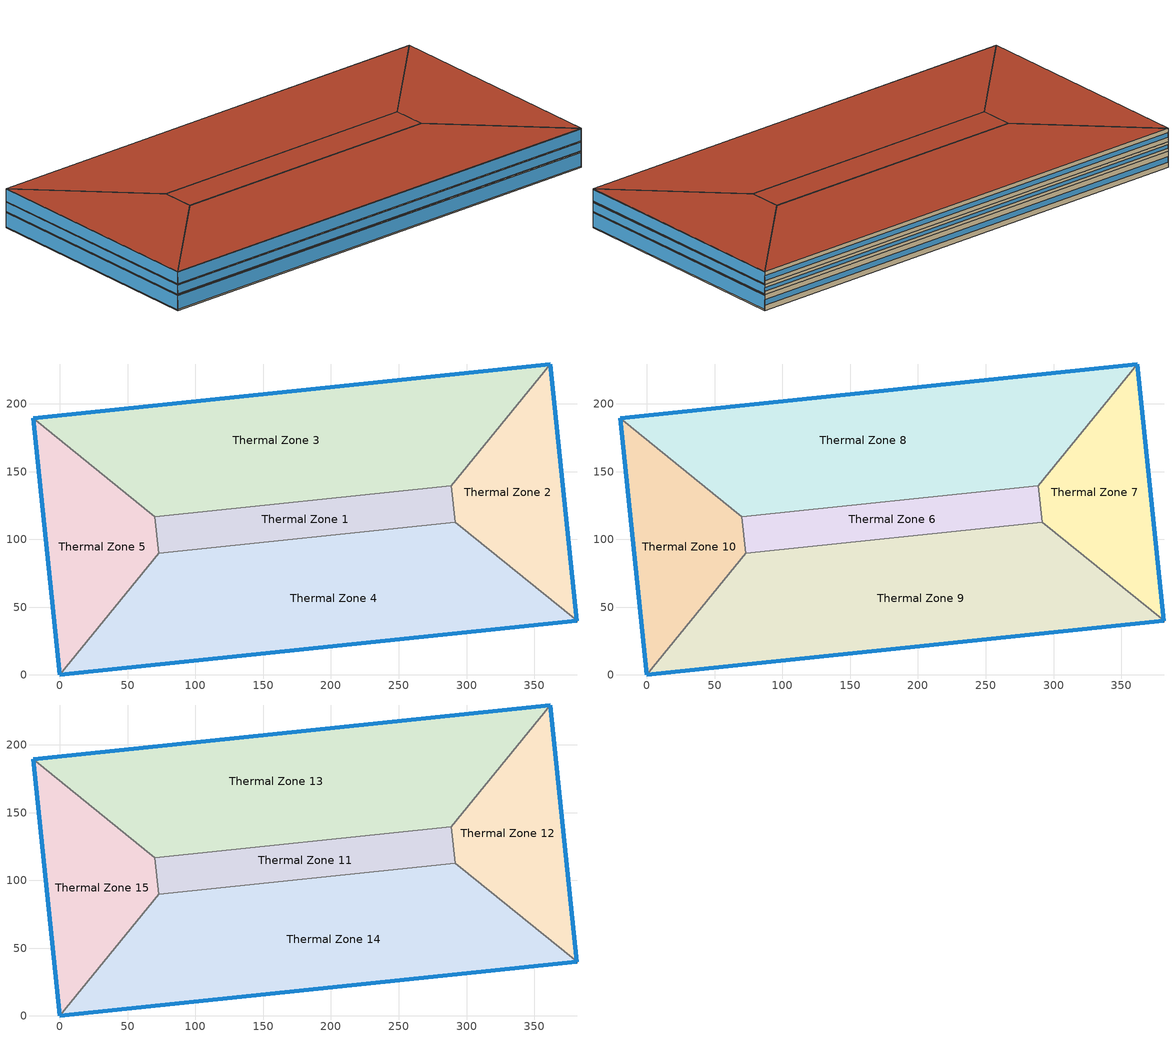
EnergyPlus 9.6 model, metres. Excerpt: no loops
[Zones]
Thermal Zone 1
 floor ground (ExtSlabCarpet): 72.77,89.87 69.96,116.62 288.86,139.63 291.67,112.88 z0
 wall to Thermal Zone 5 (Interior Wall): 69.96,116.62 72.77,89.87 z0:12.63
 wall to Thermal Zone 3 (Interior Wall): 288.86,139.63 69.96,116.62 z0:12.63
 wall to Thermal Zone 2 (Interior Wall): 291.67,112.88 288.86,139.63 z0:12.63
 wall to Thermal Zone 4 (Interior Wall): 72.77,89.87 291.67,112.88 z0:12.63
Thermal Zone 2
 floor ground (ExtSlabCarpet): 291.67,112.88 288.86,139.63 361.63,229.5 381.54,40.1 z0
 wall outside (Ext Wall): 381.54,40.1 361.63,229.5 z0:12.63
 wall to Thermal Zone 4 (Interior Wall): 291.67,112.88 381.54,40.1 z0:12.63
 wall to Thermal Zone 3 (Interior Wall): 361.63,229.5 288.86,139.63 z0:12.63
 window (Ext Window): 381.54,40.11 361.63,229.49 z0.88:11.75
Thermal Zone 3
 floor ground (ExtSlabCarpet): 69.96,116.62 -19.91,189.4 361.63,229.5 288.86,139.63 z0
 wall outside (Ext Wall): 361.63,229.5 -19.91,189.4 z0:12.63
 wall to Thermal Zone 5 (Interior Wall): -19.91,189.4 69.96,116.62 z0:12.63
 window (Ext Window): 361.62,229.5 -19.9,189.4 z4.04:8.59
Thermal Zone 4
 floor ground (ExtSlabCarpet): 291.67,112.88 381.54,40.1 0,0 72.77,89.87 z0
 wall outside (Ext Wall): 0,0 381.54,40.1 z0:12.63
 wall to Thermal Zone 5 (Interior Wall): 72.77,89.87 0,0 z0:12.63
 window (Ext Window): 0.01,0 381.53,40.1 z0.88:11.75
Thermal Zone 5
 floor ground (ExtSlabCarpet): -19.91,189.4 69.96,116.62 72.77,89.87 0,0 z0
 wall outside (Ext Wall): -19.91,189.4 0,0 z0:12.63
 window (Ext Window): -19.91,189.39 0,0.01 z0.76:11.87
Thermal Zone 6
 floor to Thermal Zone 1 (Interior Floor): 72.77,89.87 69.96,116.62 288.86,139.63 291.67,112.88 z12.63
 wall to Thermal Zone 10 (Interior Wall): 69.96,116.62 72.77,89.87 z12.63:20.51
 wall to Thermal Zone 8 (Interior Wall): 288.86,139.63 69.96,116.62 z12.63:20.51
 wall to Thermal Zone 7 (Interior Wall): 291.67,112.88 288.86,139.63 z12.63:20.51
 wall to Thermal Zone 9 (Interior Wall): 72.77,89.87 291.67,112.88 z12.63:20.51
Thermal Zone 7
 floor to Thermal Zone 2 (Interior Floor): 291.67,112.88 288.86,139.63 361.63,229.5 381.54,40.1 z12.63
 wall outside (Ext Wall): 381.54,40.1 361.63,229.5 z12.63:20.51
 wall to Thermal Zone 9 (Interior Wall): 291.67,112.88 381.54,40.1 z12.63:20.51
 wall to Thermal Zone 8 (Interior Wall): 361.63,229.5 288.86,139.63 z12.63:20.51
 window (Ext Window): 381.54,40.11 361.63,229.49 z13.18:19.96
Thermal Zone 8
 floor to Thermal Zone 3 (Interior Floor): 69.96,116.62 -19.91,189.4 361.63,229.5 288.86,139.63 z12.63
 wall outside (Ext Wall): 361.63,229.5 -19.91,189.4 z12.63:20.51
 wall to Thermal Zone 10 (Interior Wall): -19.91,189.4 69.96,116.62 z12.63:20.51
 window (Ext Window): 361.62,229.5 -19.9,189.4 z15.15:17.99
Thermal Zone 9
 floor to Thermal Zone 4 (Interior Floor): 291.67,112.88 381.54,40.1 0,0 72.77,89.87 z12.63
 wall outside (Ext Wall): 0,0 381.54,40.1 z12.63:20.51
 wall to Thermal Zone 10 (Interior Wall): 72.77,89.87 0,0 z12.63:20.51
 window (Ext Window): 0.01,0 381.53,40.1 z13.18:19.96
Thermal Zone 10
 floor to Thermal Zone 5 (Interior Floor): -19.91,189.4 69.96,116.62 72.77,89.87 0,0 z12.63
 wall outside (Ext Wall): -19.91,189.4 0,0 z12.63:20.51
 window (Ext Window): -19.91,189.39 0,0.01 z13.1:20.04
Thermal Zone 11
 floor to Thermal Zone 6 (Interior Floor): 72.77,89.87 69.96,116.62 288.86,139.63 291.67,112.88 z20.51
 wall to Thermal Zone 15 (Interior Wall): 69.96,116.62 72.77,89.87 z20.51:30.97
 wall to Thermal Zone 13 (Interior Wall): 288.86,139.63 69.96,116.62 z20.51:30.97
 wall to Thermal Zone 12 (Interior Wall): 291.67,112.88 288.86,139.63 z20.51:30.97
 wall to Thermal Zone 14 (Interior Wall): 72.77,89.87 291.67,112.88 z20.51:30.97
 roof outside (Ext Roof): 291.67,112.88 288.86,139.63 69.96,116.62 72.77,89.87 z30.97
Thermal Zone 12
 floor to Thermal Zone 7 (Interior Floor): 291.67,112.88 288.86,139.63 361.63,229.5 381.54,40.1 z20.51
 wall outside (Ext Wall): 381.54,40.1 361.63,229.5 z20.51:30.97
 wall to Thermal Zone 14 (Interior Wall): 291.67,112.88 381.54,40.1 z20.51:30.97
 wall to Thermal Zone 13 (Interior Wall): 361.63,229.5 288.86,139.63 z20.51:30.97
 window (Ext Window): 381.54,40.11 361.63,229.49 z21.24:30.24
 roof outside (Ext Roof): 381.54,40.1 361.63,229.5 288.86,139.63 291.67,112.88 z30.97
Thermal Zone 13
 floor to Thermal Zone 8 (Interior Floor): 69.96,116.62 -19.91,189.4 361.63,229.5 288.86,139.63 z20.51
 wall outside (Ext Wall): 361.63,229.5 -19.91,189.4 z20.51:30.97
 wall to Thermal Zone 15 (Interior Wall): -19.91,189.4 69.96,116.62 z20.51:30.97
 window (Ext Window): 361.62,229.5 -19.9,189.4 z23.86:27.62
 roof outside (Ext Roof): 288.86,139.63 361.63,229.5 -19.91,189.4 69.96,116.62 z30.97
Thermal Zone 14
 floor to Thermal Zone 9 (Interior Floor): 291.67,112.88 381.54,40.1 0,0 72.77,89.87 z20.51
 wall outside (Ext Wall): 0,0 381.54,40.1 z20.51:30.97
 wall to Thermal Zone 15 (Interior Wall): 72.77,89.87 0,0 z20.51:30.97
 window (Ext Window): 0.01,0 381.53,40.1 z21.24:30.24
 roof outside (Ext Roof): 72.77,89.87 0,0 381.54,40.1 291.67,112.88 z30.97
Thermal Zone 15
 floor to Thermal Zone 10 (Interior Floor): -19.91,189.4 69.96,116.62 72.77,89.87 0,0 z20.51
 wall outside (Ext Wall): -19.91,189.4 0,0 z20.51:30.97
 window (Ext Window): -19.91,189.39 0,0.01 z21.14:30.34
 roof outside (Ext Roof): 0,0 72.77,89.87 69.96,116.62 -19.91,189.4 z30.97
[Building]
Building 1: North Axis {deg}=-0
[Site:Location]
Washington Dc Dulles IntL Ar: Latitude {deg}=38.98; Longitude {deg}=-77.47; Time Zone {hr}=-5; Elevation {m}=82
[SizingPeriod:DesignDay] Month=7; Day of Month=21; Day Type=SummerDesignDay; Daily Dry-Bulb Temperature Range {deltaC}=14.4; Dry-Bulb Temperature Range Modifier Type=DefaultMultipliers; Barometric Pressure {Pa}=86790; Wind Speed {m/s}=5; Wind Direction {deg}=340; Rain Indicator=No; Snow Indicator=No; Daylight Saving Time Indicator=No; Solar Model Indicator=ASHRAETau; ASHRAE Clear Sky Optical Depth for Beam Irradiance (taub)=0.339; ASHRAE Clear Sky Optical Depth for Diffuse Irradiance (taud)=2.366; Begin Environment Reset Mode=FullResetAtBeginEnvironment
Name | Maximum Dry-Bulb Temperature {C} | Humidity Condition Type | Wetbulb or DewPoint at Maximum Dry-Bulb {C} | Enthalpy at Maximum Dry-Bulb {J/kg}
SALT-LAKE-CITY-IAP Ann Clg .4% Condns DB=>MWB | 36.5 | Wetbulb | 17.1
SALT-LAKE-CITY-IAP Ann Clg .4% Condns DP=>MDB | 22.5 | Dewpoint | 15.6
SALT-LAKE-CITY-IAP Ann Clg .4% Condns Enth=>MDB | 30.8 | Enthalpy |  | 59300
SALT-LAKE-CITY-IAP Ann Clg .4% Condns WB=>MDB | 31.2 | Wetbulb | 19
[Material] Thermal Absorptance=0.9
Name | Roughness | Thickness m | Conductivity W/m-K | Density kg/m3 | Specific Heat J/kg-K | Solar Absorptance | Visible Absorptance
wall concrete | MediumRough | 0.398 | 0.5 | 2243 | 837 | 0.65 | 0.65
roof concrete | MediumRough | 0.401 | 0.5 | 2243 | 837 | 0.65 | 0.65
Wall Insulation [37] | MediumRough | 0.0681 | 0.0432 | 91 | 837 | 0.5 | 0.5
Roof Insulation [25] | MediumRough | 0.263 | 0.049 | 265 | 836.8 | 0.7 | 0.7
F16 Acoustic tile | MediumSmooth | 0.0191 | 0.06 | 368 | 590 | 0.3 | 0.3
M11 100mm lightweight concrete | MediumRough | 0.1016 | 0.53 | 1280 | 840 | 0.5 | 0.5
MAT-CC05 4 HW CONCRETE | Rough | 0.1016 | 1.311 | 2240 | 836.8 | 0.85 | 0.85
G01a 19mm gypsum board | MediumSmooth | 0.019 | 0.16 | 800 | 1090 | 0.4 | 0.4
[Material:AirGap]
Name | Thermal Resistance m2-K/W
F04 Wall air space resistance | 0.15
F05 Ceiling air space resistance | 0.18
[Material:NoMass]
CP02 CARPET PAD: Roughness=Smooth; Thermal Resistance m2-K/W=0.1; Thermal Absorptance=0.9; Solar Absorptance=0.8; Visible Absorptance=0.8
[WindowMaterial:SimpleGlazingSystem]
Window Material Simple Glazing System: U-Factor W/m2-K=1.51; Solar Heat Gain Coefficient=0.25
[Construction]
Ext Roof: roof concrete, Roof Insulation [25]
Ext Wall: wall concrete, Wall Insulation [37]
Ext Window: Window Material Simple Glazing System
ExtSlabCarpet: MAT-CC05 4 HW CONCRETE, CP02 CARPET PAD
Interior Floor: F16 Acoustic tile, F05 Ceiling air space resistance, M11 100mm lightweight concrete
Interior Wall: G01a 19mm gypsum board, F04 Wall air space resistance, G01a 19mm gypsum board
[Zone]
Thermal Zone 1; Thermal Zone 2; Thermal Zone 3; Thermal Zone 4; Thermal Zone 5: 354, 0, 0, 0, , 1, , , , , , Yes
Thermal Zone 6; Thermal Zone 7; Thermal Zone 8; Thermal Zone 9; Thermal Zone 10: 354, 0, 0, 12.63, , 1, , , , , , Yes
Thermal Zone 11; Thermal Zone 12; Thermal Zone 13; Thermal Zone 14; Thermal Zone 15: 354, 0, 0, 20.51, , 1, , , , , , Yes
[AvailabilityManager:Scheduled] Schedule=Always On Discrete
Packaged Rooftop Air Conditioner 1 Availability Manager; Air Loop HVAC Outdoor Air System 1 Availability Manager; Packaged Rooftop Air Conditioner 2 Availability Manager; Air Loop HVAC Outdoor Air System 2 Availability Manager; Packaged Rooftop Air Conditioner 3 Availability Manager; Air Loop HVAC Outdoor Air System 3 Availability Manager
[Schedule:Constant]
Always On Discrete: Hourly Value=1
